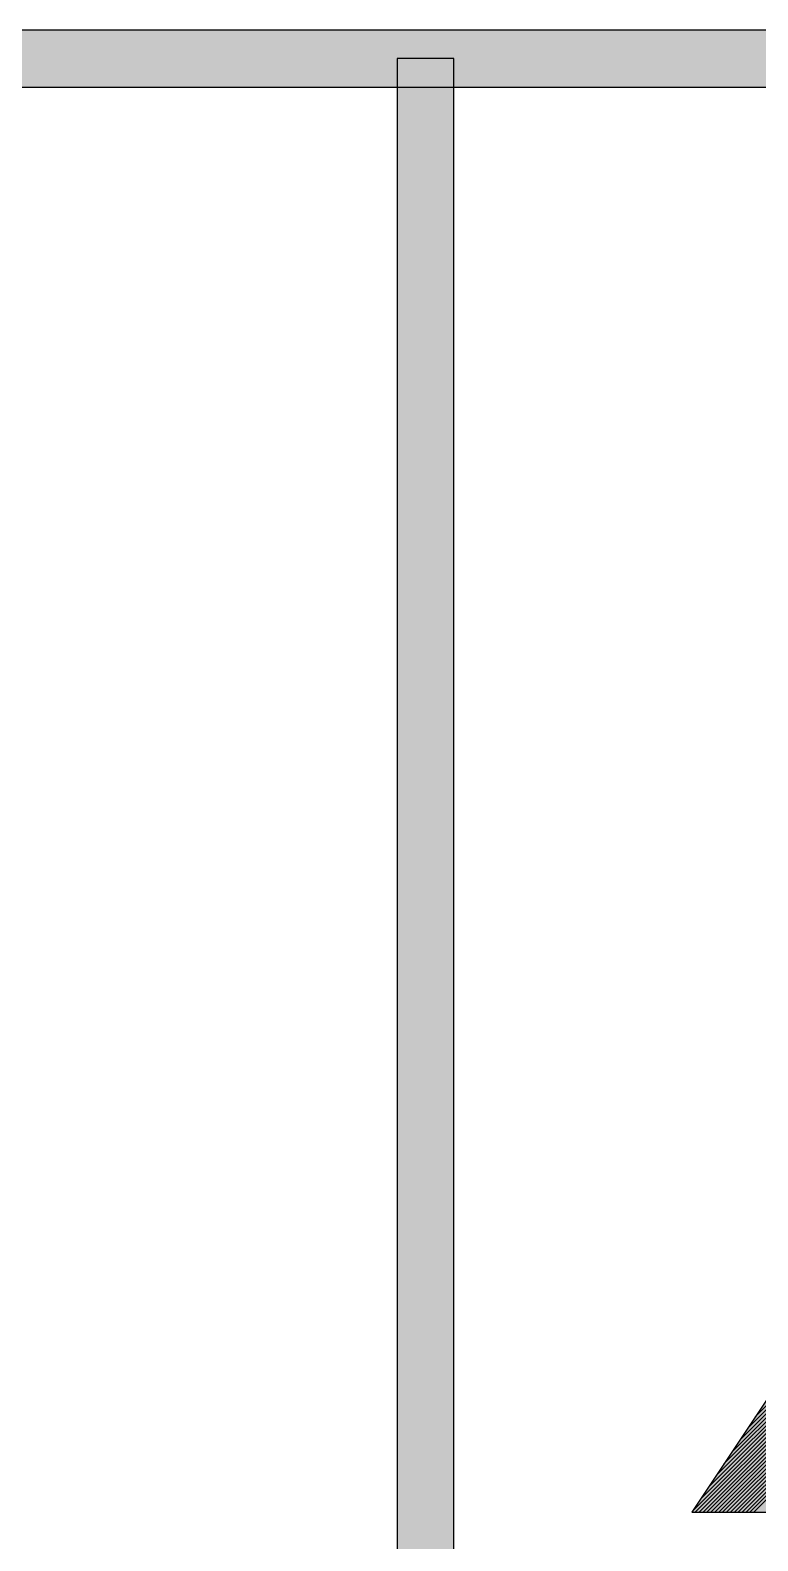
# Model space of a CAD drawing. Extents: x 0 to 7795, y 0 to 4205.
# Drawn here: x 7203.8 to 7269.6, y 738.5 to 874.9 of the extents above; entities that cross this region are included whole.
import ezdxf

# ---------------------------------------------------------------- set-up
doc = ezdxf.new("R2010")
doc.units = 0
doc.header["$MEASUREMENT"] = 0
doc.layers.add('MTH-CARIMBO-TXT1', color=1, linetype='CONTINUOUS')
doc.layers.add('MTH-CARIMBO-TXT2', color=1, linetype='CONTINUOUS')

msp = doc.modelspace()

# ---------------------------------------------------------------- linework, layer by layer
at = {"layer": 'MTH-CARIMBO-TXT1', "linetype": 'Continuous'}
for p, q in [((7269.34481, 749.645935), (7272.786741, 753.087866)), ((7264.395063, 742.221314), (7273.886684, 751.712936)), ((7265.102169, 743.281974), (7273.72955, 751.909355)), ((7265.809276, 744.342634), (7273.572415, 752.105773)), ((7266.516383, 745.403295), (7273.41528, 752.302192)), ((7267.22349, 746.463955), (7273.258145, 752.49861)), ((7267.930597, 747.524615), (7273.10101, 752.695029)), ((7268.637703, 748.585275), (7272.943875, 752.891447)), ((7263.687956, 741.160654), (7274.043819, 751.516517)), ((7263.917878, 741.037023), (7274.200954, 751.320099)), ((7264.271431, 741.037023), (7274.358089, 751.12368)), ((7264.624985, 741.037023), (7274.515224, 750.927262)), ((7264.978538, 741.037023), (7274.672359, 750.730843)), ((7265.332092, 741.037023), (7274.829494, 750.534425)), ((7265.685645, 741.037023), (7274.986628, 750.338006)), ((7266.039198, 741.037023), (7275.143763, 750.141588)), ((7266.392752, 741.037023), (7275.300898, 749.945169)), ((7266.746305, 741.037023), (7275.458033, 749.74875)), ((7267.099859, 741.037023), (7275.615168, 749.552332)), ((7267.453412, 741.037023), (7275.772303, 749.355913)), ((7267.806965, 741.037023), (7275.929437, 749.159495)), ((7268.160519, 741.037023), (7276.086572, 748.963076)), ((7268.514072, 741.037023), (7276.243707, 748.766658)), ((7268.867625, 741.037023), (7276.400842, 748.570239)), ((7269.221179, 741.037023), (7276.557977, 748.373821))]:
    msp.add_line(p, q, dxfattribs=at)
msp.add_lwpolyline([(7272.160935, 753.870123), (7263.605535, 741.037023), (7282.427415, 741.037023)], dxfattribs=at)
msp.add_solid([(7263.605535, 741.037023), (7282.427415, 741.037023), (7272.160935, 753.870123)], dxfattribs=at)
at = {"layer": 'MTH-CARIMBO-TXT2', "linetype": 'Continuous'}
for points in [[(6873.403091, 874.879051), (6873.403091, 869.750115), (7745.004003, 869.750115), (7745.004003, 874.879051), (6873.403091, 874.879051)], [(7242.102506, 872.314583), (7236.973569, 872.314583), (7236.973569, 619.576417), (7242.102506, 619.576417), (7242.102506, 872.314583)]]:
    msp.add_lwpolyline(points, dxfattribs=at)
for points in [[(6873.403091, 874.879051), (6873.403091, 869.750115), (7745.004003, 869.750115)], [(6873.403091, 874.879051), (7745.004003, 869.750115), (7745.004003, 874.879051)], [(6873.403091, 874.879051), (7745.004003, 874.879051), (6873.403091, 874.879051)], [(7242.102506, 872.314583), (7236.973569, 872.314583), (7236.973569, 619.576417)], [(7242.102506, 872.314583), (7236.973569, 619.576417), (7242.102506, 619.576417)], [(7242.102506, 872.314583), (7242.102506, 619.576417), (7242.102506, 872.314583)]]:
    msp.add_solid(points, dxfattribs=at)

doc.saveas('drawing.dxf')
